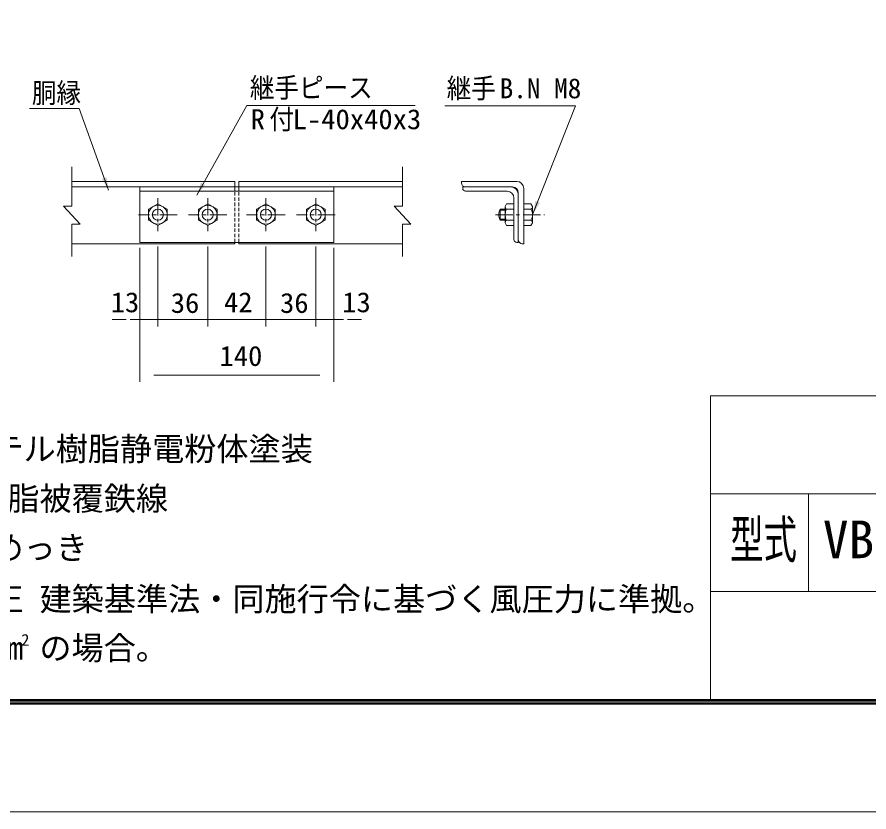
# Model space of a CAD drawing. Units: millimetres, scale not verified, with parts at other scales. Extents: x -4455 to 4455, y -3150 to 3150.
# Drawn here: x 747 to 2592, y -3150 to -1428 of the extents above; entities that cross this region are included whole.
import ezdxf
from ezdxf.enums import TextEntityAlignment as Align

# ---------------------------------------------------------------- set-up
doc = ezdxf.new("R2010")
doc.units = ezdxf.units.MM
doc.header["$LTSCALE"] = 30
doc.linetypes.add('USER1', pattern=[2, 1.25, -0.25, 0.25, -0.25])
doc.linetypes.add('USER3', pattern=[0.375, 0.25, -0.125])
doc.layers.add('0-B_7詳細', color=7, linetype='Continuous', lineweight=18)
doc.layers.add('0-E_D-TTL', color=7, linetype='Continuous', lineweight=9)
doc.layers.add('0-F_D-TTL-TXT', color=7, linetype='Continuous')
doc.styles.add('ＭＳ ゴシック', font='')
doc.styles.get('ＭＳ ゴシック').set_extended_font_data('MS Gothic')

msp = doc.modelspace()

# ---------------------------------------------------------------- linework, layer by layer
at = {"layer": '0-B_7詳細', "color": 4}
for p, q in [((865.86, -1837.73), (865.86, -1752.15)), ((1582.14, -1837.73), (1582.14, -1752.15)), ((847.86, -1837.73), (883.86, -1876.5)), ((865.86, -1837.73), (847.86, -1837.73)), ((1564.14, -1837.73), (1600.14, -1876.5)), ((1582.14, -1837.73), (1564.14, -1837.73)), ((865.86, -1876.5), (865.86, -1946.69)), ((865.86, -1876.5), (883.86, -1876.5)), ((1582.14, -1876.5), (1600.14, -1876.5)), ((1582.14, -1876.5), (1582.14, -1946.69))]:
    msp.add_line(p, q, dxfattribs=at)
at = {"layer": '0-B_7詳細', "lineweight": 9}
for p, q in [((1218.99, -1784.07), (865.86, -1784.07)), ((1218.99, -1796.07), (1218.99, -1784.07)), ((1582.14, -1784.07), (1227.39, -1784.07)), ((1227.39, -1796.07), (1227.39, -1784.07)), ((1582.14, -1796.07), (865.86, -1796.07)), ((1013.19, -1796.07), (1013.19, -1916.07)), ((1433.19, -1805.07), (1013.19, -1805.07)), ((1433.19, -1796.07), (1433.19, -1916.07)), ((1817.48, -1796.07), (1712.48, -1796.07)), ((1712.48, -1796.07), (1712.48, -1799.07)), ((1820.48, -1796.07), (1718.48, -1796.07)), ((1808.48, -1805.07), (1718.48, -1805.07)), ((1832.48, -1910.07), (1832.48, -1808.07)), ((1844.48, -1919.07), (1844.48, -1799.07)), ((1823.48, -1820.07), (1823.48, -1895.07)), ((1823.48, -1910.07), (1823.48, -1820.07)), ((1832.48, -1916.07), (1832.48, -1811.07)), ((1793.62, -1868.07), (1793.62, -1844.07)), ((1804.28, -1844.07), (1793.62, -1844.07)), ((1804.28, -1873.83), (1804.28, -1838.31)), ((1806.34, -1844.07), (1823.48, -1844.07)), ((1823.48, -1879.59), (1823.48, -1832.55)), ((1844.48, -1832.55), (1844.48, -1879.59)), ((1860.29, -1844.07), (1844.48, -1844.07)), ((1863.68, -1838.43), (1863.68, -1873.71)), ((1804.28, -1868.07), (1793.62, -1868.07)), ((1804.28, -1873.83), (1807.61, -1879.59)), ((1806.34, -1868.07), (1823.48, -1868.07)), ((1807.61, -1879.59), (1823.48, -1879.59)), ((1860.29, -1868.07), (1844.48, -1868.07)), ((1433.19, -1916.07), (1013.19, -1916.07)), ((1218.99, -1919.07), (1218.99, -1913.07)), ((1227.39, -1919.07), (1227.39, -1913.07)), ((1832.48, -1916.07), (1829.48, -1916.07)), ((1218.99, -1919.07), (865.86, -1919.07)), ((1582.14, -1919.07), (1227.39, -1919.07)), ((1844.48, -1919.07), (1841.48, -1919.07))]:
    msp.add_line(p, q, dxfattribs=at)
at = {"layer": '0-B_7詳細', "color": 3, "linetype": 'USER3'}
for p, q in [((1218.99, -1796.07), (1218.99, -1916.07)), ((1227.39, -1796.07), (1227.39, -1916.07))]:
    msp.add_line(p, q, dxfattribs=at)
at = {"layer": '0-B_7詳細', "color": 1, "linetype": 'USER1'}
for p, q in [((1052.19, -1820.13), (1052.19, -1891.88)), ((1160.19, -1820.13), (1160.19, -1891.88)), ((1286.19, -1820.13), (1286.19, -1891.88)), ((1394.19, -1820.13), (1394.19, -1891.88)), ((1093.89, -1856.07), (1010.29, -1856.07)), ((1201.89, -1856.07), (1118.29, -1856.07)), ((1327.89, -1856.07), (1244.29, -1856.07)), ((1435.89, -1856.07), (1352.29, -1856.07)), ((1783.23, -1856.07), (1889.27, -1856.07))]:
    msp.add_line(p, q, dxfattribs=at)
at = {"layer": '0-B_7詳細', "color": 1}
for p, q in [((1804.28, -1846.47), (1792.41, -1846.47)), ((1804.28, -1865.67), (1792.41, -1865.67)), ((1013.19, -1928.07), (1013.19, -2098.38)), ((1013.19, -1928.07), (1013.19, -2218.38)), ((1052.19, -1924.88), (1052.19, -2098.38)), ((1052.19, -1924.88), (1052.19, -2098.38)), ((1160.19, -1924.88), (1160.19, -2098.38)), ((1160.19, -1924.88), (1160.19, -2098.38)), ((1286.19, -1924.88), (1286.19, -2098.38)), ((1286.19, -1924.88), (1286.19, -2098.38)), ((1394.19, -1924.88), (1394.19, -2098.38)), ((1394.19, -1924.88), (1394.19, -2098.38)), ((1433.19, -1928.07), (1433.19, -2098.38)), ((1433.19, -1928.07), (1433.19, -2218.38)), ((983.19, -2083.38), (953.19, -2083.38)), ((1022.19, -2083.38), (992.19, -2083.38)), ((1052.19, -2083.38), (1013.19, -2083.38)), ((1160.19, -2083.38), (1052.19, -2083.38)), ((1082.19, -2083.38), (1112.19, -2083.38)), ((1130.19, -2083.38), (1100.19, -2083.38)), ((1160.19, -2083.38), (1286.19, -2083.38)), ((1190.19, -2083.38), (1220.19, -2083.38)), ((1256.19, -2083.38), (1226.19, -2083.38)), ((1286.19, -2083.38), (1394.19, -2083.38)), ((1316.19, -2083.38), (1346.19, -2083.38)), ((1364.19, -2083.38), (1334.19, -2083.38)), ((1394.19, -2083.38), (1433.19, -2083.38)), ((1424.19, -2083.38), (1454.19, -2083.38)), ((1463.19, -2083.38), (1493.19, -2083.38)), ((1043.19, -2203.38), (1403.19, -2203.38))]:
    msp.add_line(p, q, dxfattribs=at)
for points in [[(1609.26, -1619.59), (1244.77, -1619.59), (1136.46, -1813.46)], [(1673.52, -1620.56), (1956.94, -1620.56), (1864.42, -1854.21)], [(773.87, -1626.17), (881.79, -1626.17), (945.46, -1803.09)]]:
    msp.add_lwpolyline(points, dxfattribs=at)
at = {"layer": '0-B_7詳細', "lineweight": 9}
for points in [[(1829.48, -1784.07), (1709.48, -1784.07), (1709.48, -1787.07)], [(1804.28, -1838.31), (1807.61, -1832.55), (1823.48, -1832.55)], [(1863.68, -1838.43), (1860.29, -1832.55), (1844.48, -1832.55)], [(1863.68, -1873.71), (1860.29, -1879.59), (1844.48, -1879.59)]]:
    msp.add_lwpolyline(points, dxfattribs=at)
for points in [[(1052.19, -1832.55), (1031.83, -1844.31), (1031.83, -1867.83), (1052.19, -1879.59), (1072.56, -1867.83), (1072.56, -1844.31)], [(1160.19, -1832.55), (1139.83, -1844.31), (1139.83, -1867.83), (1160.19, -1879.59), (1180.56, -1867.83), (1180.56, -1844.31)], [(1286.19, -1832.55), (1265.83, -1844.31), (1265.83, -1867.83), (1286.19, -1879.59), (1306.56, -1867.83), (1306.56, -1844.31)], [(1394.19, -1832.55), (1373.83, -1844.31), (1373.83, -1867.83), (1394.19, -1879.59), (1414.56, -1867.83), (1414.56, -1844.31)]]:
    msp.add_lwpolyline(points, close=True, dxfattribs=at)
for centre, radius in [((1052.19, -1856.07), 20.4), ((1052.19, -1856.07), 12), ((1160.19, -1856.07), 20.4), ((1160.19, -1856.07), 12), ((1286.19, -1856.07), 20.4), ((1286.19, -1856.07), 12), ((1394.19, -1856.07), 20.4), ((1394.19, -1856.07), 12)]:
    msp.add_circle(centre, radius, dxfattribs=at)
for centre, radius, start, end in [((1718.48, -1787.07), 9, 180, 270), ((1829.48, -1799.07), 15, 0, 90), ((1718.48, -1799.07), 6, 180, 270), ((1808.48, -1820.07), 15, 0, 90), ((1808.48, -1820.07), 15, 0, 90), ((1817.48, -1811.07), 15, 0, 90), ((1820.48, -1808.07), 12, 0, 90), ((1814.41, -1856.07), 24, 150, 210), ((1813.37, -1838.31), 9.09, 180, 219.3382), ((1840.28, -1856.07), 36, 160.52878, 199.47122), ((1857.81, -1838.73), 5.88, 294.94299, 2.968), ((1840.78, -1856.07), 22.91, 328.40741, 31.59259), ((1813.37, -1873.83), 9.09, 140.6618, 180), ((1857.81, -1873.4), 5.88, 357.032, 65.05701), ((1829.48, -1910.07), 6, 180, 270), ((1841.48, -1910.07), 9, 180, 270)]:
    msp.add_arc(centre, radius, start, end, dxfattribs=at)
at = {"layer": '0-B_7詳細', "color": 1}
for points in [[(946.13, -1804.97), (931.07, -1778.51), (940.88, -1774.98)], [(1135.48, -1815.21), (1145.57, -1786.48), (1154.66, -1791.56)], [(1863.68, -1856.07), (1869.89, -1826.26), (1879.57, -1830.09)]]:
    msp.add_solid(points, dxfattribs=at)
at = {"layer": '0-E_D-TTL'}
for p, q in [((2248.93, -2248.4), (2248.93, -2906.02)), ((2248.93, -2248.4), (4158.15, -2248.4)), ((2248.93, -2460.53), (4158.15, -2460.53)), ((2461.06, -2460.53), (2461.06, -2672.67)), ((2248.93, -2672.67), (4158.15, -2672.67))]:
    msp.add_line(p, q, dxfattribs=at)
at = {"layer": '0-E_D-TTL', "color": 2, "lineweight": 18}
msp.add_lwpolyline([(-4454.56, 3150.45), (4455.14, 3150.45), (4455.14, -3149.97), (-4454.56, -3149.97)], close=True, dxfattribs=at)
at = {"layer": '0-E_D-TTL'}
for points in [[(-4168.18, 2917.11), (4168.75, 2917.11), (4168.75, -2916.62), (-4168.18, -2916.62)], [(-4165.53, 2914.45), (4166.1, 2914.45), (4166.1, -2913.97), (-4165.53, -2913.97)], [(-4162.87, 2911.8), (4163.45, 2911.8), (4163.45, -2911.32), (-4162.87, -2911.32)], [(-4160.22, 2909.15), (4160.8, 2909.15), (4160.8, -2908.67), (-4160.22, -2908.67)], [(-4157.57, 2906.5), (4158.15, 2906.5), (4158.15, -2906.02), (-4157.57, -2906.02)]]:
    msp.add_lwpolyline(points, close=True, dxfattribs=at)

# ---------------------------------------------------------------- texts
at = {"layer": '0-B_7詳細', "color": 3, "style": 'ＭＳ ゴシック'}
for s, width, p in [('胴縁', 0.9, (779.35, -1627)), ('継手ピース', 0.9, (1251.45, -1615.73)), ('継手', 0.9, (1677.77, -1616.97)), ('付', 0.9, (1293.76, -1683.88)), ('R', 1.05, (1253.02, -1683.88)), ('L-40x40x3', 1.05, (1344.1, -1683.88)), ('13', 1.05, (949.94, -2080.41)), ('36', 1.05, (1080.11, -2081.88)), ('42', 1.05, (1195.37, -2080.41)), ('36', 1.05, (1316.77, -2081.88)), ('13', 1.05, (1451.45, -2080.41)), ('140', 1.05, (1185.69, -2196.71))]:
    msp.add_text(s, height=43.33, dxfattribs=dict(at, width=width)).set_placement(p, align=Align.BOTTOM_LEFT)
msp.add_text('B.N M8', height=43.33, dxfattribs=at).set_placement((1792.48, -1616.97), align=Align.BOTTOM_LEFT)
at = {"layer": '0-F_D-TTL-TXT', "style": 'ＭＳ ゴシック'}
for s, height, p in [('（仕\u3000\u3000様）主要部材：ポリエステル樹脂静電粉体塗装', 51.03, (-352.33, -2404.28)), ('\u3000\u3000\u3000\u3000\u3000\u3000菱形金網：再生PET樹脂被覆鉄線', 51.03, (-352.33, -2511.77)), ('VB5PET型H1500', 81.64, (2492.6, -2624.73)), ('\u3000\u3000\u3000\u3000\u3000\u3000ＢＮ類\u3000：溶融亜鉛めっき', 51.03, (-352.33, -2618.25)), ('（設計条件）風荷重：昭和57年改正 建築基準法・同施行令に基づく風圧力に準拠。', 51.03, (-352.33, -2729.52)), ('（基礎条件）長期許容地耐力98kN/m の場合。', 51.03, (-352.33, -2835.59)), ('2', 25.51, (756.57, -2797.61))]:
    msp.add_text(s, height=height, dxfattribs=at).set_placement(p, align=Align.BOTTOM_LEFT)
at = {"layer": '0-F_D-TTL-TXT', "style": 'ＭＳ ゴシック', "width": 0.65}
msp.add_text('型式', height=81.64, dxfattribs=at).set_placement((2291.64, -2624.73), align=Align.BOTTOM_LEFT)

doc.saveas('drawing.dxf')
